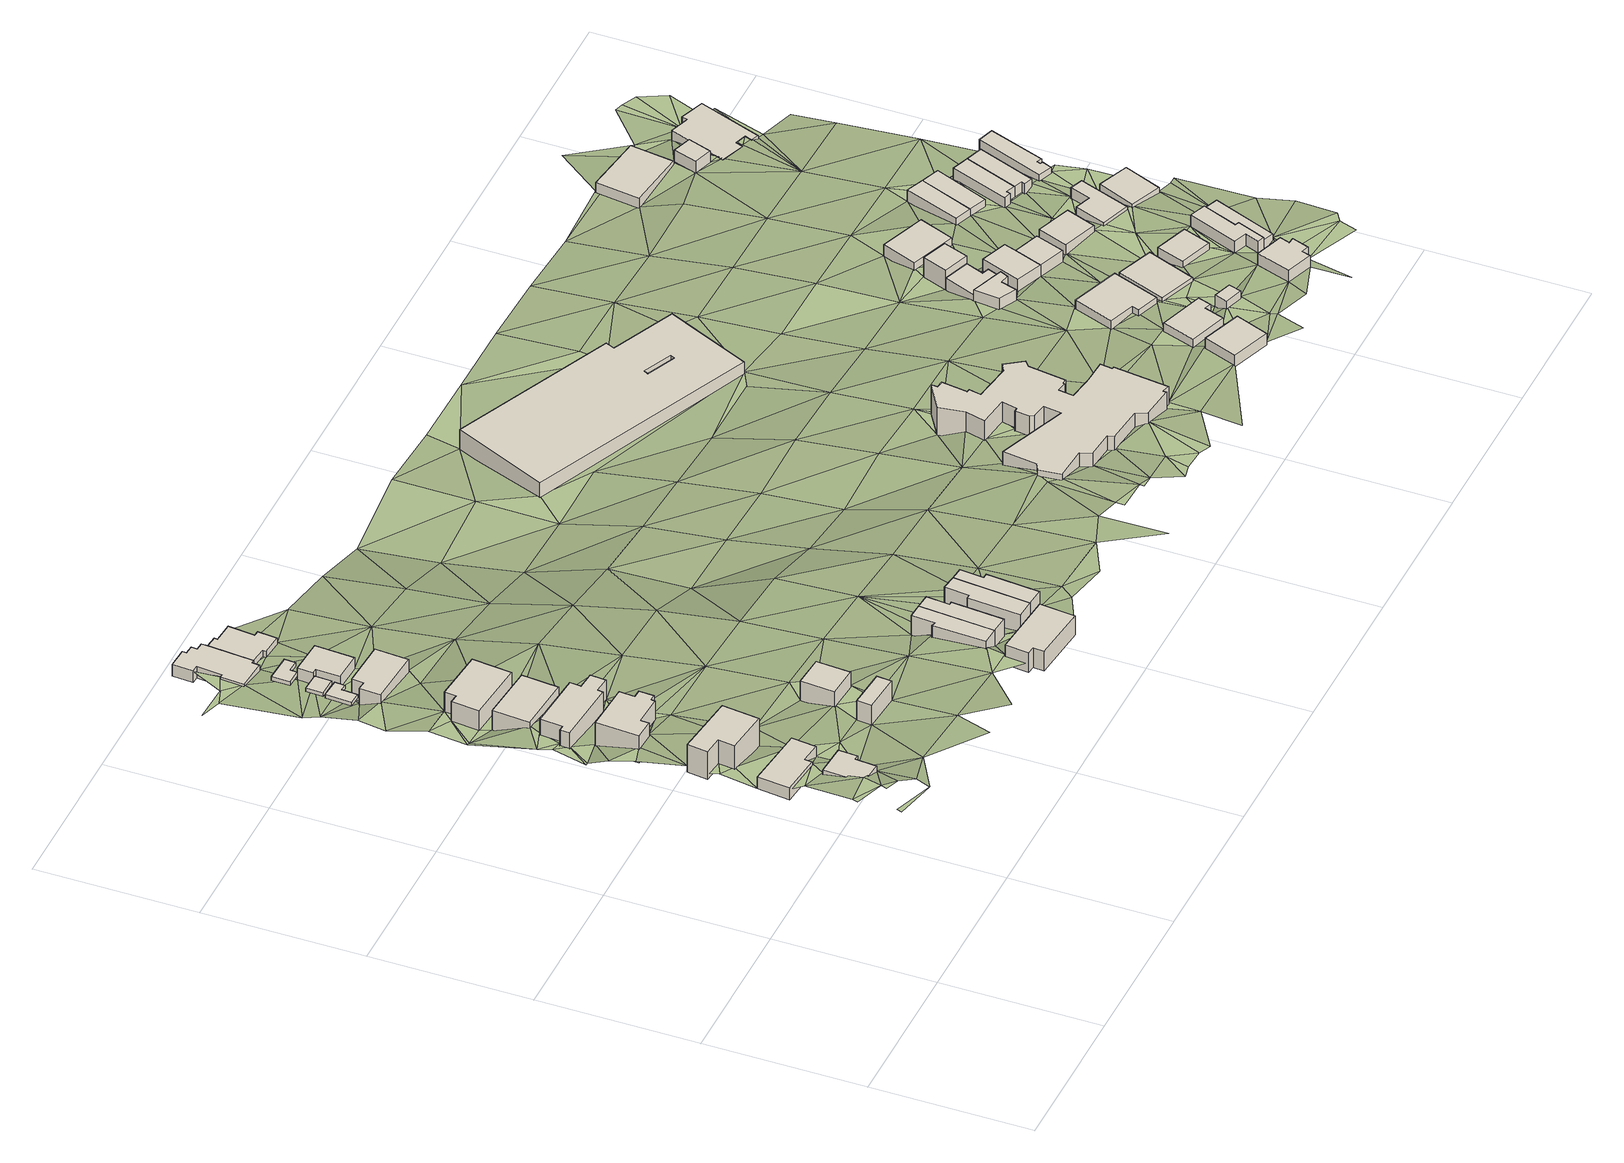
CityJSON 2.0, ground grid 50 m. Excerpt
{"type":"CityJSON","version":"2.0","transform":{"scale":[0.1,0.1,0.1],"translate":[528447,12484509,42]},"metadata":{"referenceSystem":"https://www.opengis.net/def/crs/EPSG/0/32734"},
"CityObjects":{
"building1":{"type":"Building","attributes":{"address":"66 Upper Mountain Road Walmer Estate Cape Town","building":"house","building:levels":1,"building_height":4.1,"plus_code":"4FRW3C6X+WCX","ground_height":106.28,"roof_height":110.38},"geometry":[{"type":"Solid","lod":"1","boundaries":[[[[0,1,2,3]],[[1,4,5,2]],[[4,6,7,5]],[[6,8,9,7]],[[8,10,11,9]],[[10,0,3,11]],[[3,2,5,7,9,11]],[[10,8,6,4,1,0]]]]}]},
"building2":{"type":"Building","attributes":{"address":"64 Upper Mountain Road Walmer Estate Cape Town","building":"house","building:levels":1,"building_height":4.1,"plus_code":"4FRW3C7X+2C8","ground_height":105.66,"roof_height":109.76},"geometry":[{"type":"Solid","lod":"1","boundaries":[[[[12,13,14,15]],[[13,16,17,14]],[[16,18,19,17]],[[18,20,21,19]],[[20,22,23,21]],[[22,12,15,23]],[[15,14,17,19,21,23]],[[22,20,18,16,13,12]]]]}]},
"building3":{"type":"Building","attributes":{"address":"62 Upper Mountain Road Walmer Estate Cape Town","building":"house","building:levels":3,"building_height":9.7,"plus_code":"4FRW3C7X+3CQ","ground_height":103.49,"roof_height":113.19},"geometry":[{"type":"Solid","lod":"1","boundaries":[[[[24,25,26,27]],[[25,28,29,26]],[[28,30,31,29]],[[30,32,33,31]],[[32,34,35,33]],[[34,24,27,35]],[[27,26,29,31,33,35]],[[34,32,30,28,25,24]]]]}]},
"building4":{"type":"Building","attributes":{"address":"Walmer Estate Cape Town","building":"house","building:levels":3,"building_height":9.7,"plus_code":"4FRW3C7X+5FV","ground_height":96.87,"roof_height":106.57},"geometry":[{"type":"Solid","lod":"1","boundaries":[[[[36,37,38,39]],[[37,40,41,38]],[[40,42,43,41]],[[42,44,45,43]],[[44,46,47,45]],[[46,48,49,47]],[[48,50,51,49]],[[50,52,53,51]],[[52,54,55,53]],[[54,36,39,55]],[[39,38,41,43,45,47,49,51,53,55]],[[54,52,50,48,46,44,42,40,37,36]]]]}]},
"building5":{"type":"Building","attributes":{"address":"Upper Mountain Road Walmer Estate Cape Town","building":"house","building:levels":2,"building_height":6.9,"plus_code":"4FRW3C7X+7F3","ground_height":96.87,"roof_height":103.77},"geometry":[{"type":"Solid","lod":"1","boundaries":[[[[56,57,58,59]],[[57,60,61,58]],[[60,62,63,61]],[[62,64,65,63]],[[64,66,67,65]],[[66,68,69,67]],[[68,70,71,69]],[[70,72,73,71]],[[72,74,75,73]],[[74,56,59,75]],[[59,58,61,63,65,67,69,71,73,75]],[[74,72,70,68,66,64,62,60,57,56]]]]}]},
"building6":{"type":"Building","attributes":{"address":"56 Upper Mountain Road Walmer Estate Cape Town","building":"house","building:levels":2,"building_height":6.9,"plus_code":"4FRW3C7X+8F7","ground_height":93.27,"roof_height":100.17},"geometry":[{"type":"Solid","lod":"1","boundaries":[[[[76,77,78,79]],[[77,80,81,78]],[[80,82,83,81]],[[82,76,79,83]],[[79,78,81,83]],[[82,80,77,76]]]]}]},
"building7":{"type":"Building","attributes":{"building":"garage","building:levels":2,"building_height":6.9,"plus_code":"4FRW3C6X+XHG","ground_height":103.41,"roof_height":110.31},"geometry":[{"type":"Solid","lod":"1","boundaries":[[[[84,85,86,87]],[[85,88,89,86]],[[88,90,91,89]],[[90,84,87,91]],[[87,86,89,91]],[[90,88,85,84]]]]}]},
"building8":{"type":"Building","attributes":{"address":"54 Upper Mountain Road Walmer Estate Cape Town","building":"house","building:levels":2,"building_height":6.9,"plus_code":"4FRW3C7X+9F8","ground_height":93.27,"roof_height":100.17},"geometry":[{"type":"Solid","lod":"1","boundaries":[[[[92,93,94,95]],[[93,96,97,94]],[[96,98,99,97]],[[98,100,101,99]],[[100,102,103,101]],[[102,92,95,103]],[[95,94,97,99,101,103]],[[102,100,98,96,93,92]]]]}]},
"building9":{"type":"Building","attributes":{"address":"Walmer Estate Cape Town","building":"roof","building:levels":1,"building_height":1.3,"min_height":2.8,"plus_code":"4FRW3C7X+FCX","ground_height":86.94,"roof_height":92.34,"bottom_roof_height":91.04},"geometry":[{"type":"Solid","lod":"1","boundaries":[[[[104,105,106,107]],[[105,108,109,106]],[[108,110,111,109]],[[110,112,113,111]],[[112,114,115,113]],[[114,104,107,115]],[[107,106,109,111,113,115]],[[114,112,110,108,105,104]]]]}]},
"building10":{"type":"Building","attributes":{"address":"2 Rhodes Avenue University Estate Cape Town","building":"house","building:levels":2,"building_height":6.9,"plus_code":"4FRW3C7X+2JJ","ground_height":101.25,"roof_height":108.15},"geometry":[{"type":"Solid","lod":"1","boundaries":[[[[116,117,118,119]],[[117,120,121,118]],[[120,122,123,121]],[[122,116,119,123]],[[119,118,121,123]],[[122,120,117,116]]]]}]},
"building11":{"type":"Building","attributes":{"address":"Walmer Estate Cape Town","building":"roof","building:levels":1,"building_height":1.3,"min_height":2.8,"plus_code":"4FRW3C7X+GCH","ground_height":86.94,"roof_height":92.34,"bottom_roof_height":91.04},"geometry":[{"type":"Solid","lod":"1","boundaries":[[[[124,125,126,127]],[[125,128,129,126]],[[128,130,131,129]],[[130,124,127,131]],[[127,126,129,131]],[[130,128,125,124]]]]}]},
"building12":{"type":"Building","attributes":{"address":"Upper Mountain Road Walmer Estate Cape Town","building":"roof","building:levels":1,"building_height":1.3,"min_height":2.8,"plus_code":"4FRW3C7X+HF6","ground_height":86.94,"roof_height":92.34,"bottom_roof_height":91.04},"geometry":[{"type":"Solid","lod":"1","boundaries":[[[[132,133,134,135]],[[133,136,137,134]],[[136,138,139,137]],[[138,140,141,139]],[[140,142,143,141]],[[142,132,135,143]],[[135,134,137,139,141,143]],[[142,140,138,136,133,132]]]]}]},
"building13":{"type":"Building","attributes":{"address":"52 Upper Mountain Road Walmer Estate Cape Town","building":"house","building:levels":2,"building_height":6.9,"plus_code":"4FRW3C7X+FFH","ground_height":85.45,"roof_height":92.35},"geometry":[{"type":"Solid","lod":"1","boundaries":[[[[144,145,146,147]],[[145,148,149,146]],[[148,150,151,149]],[[150,152,153,151]],[[152,154,155,153]],[[154,144,147,155]],[[147,146,149,151,153,155]],[[154,152,150,148,145,144]]]]}]},
"building14":{"type":"Building","attributes":{"address":"50 Upper Mountain Road Walmer Estate Cape Town","building":"house","building:levels":1,"building_height":4.1,"plus_code":"4FRW3C7X+GGC","ground_height":85.45,"roof_height":89.55},"geometry":[{"type":"Solid","lod":"1","boundaries":[[[[156,157,158,159]],[[157,160,161,158]],[[160,162,163,161]],[[162,164,165,163]],[[164,166,167,165]],[[166,156,159,167]],[[159,158,161,163,165,167]],[[166,164,162,160,157,156]]]]}]},
"building15":{"type":"Building","attributes":{"address":"128 Chester Road Walmer Estate Cape Town","building":"house","building:levels":1,"building_height":4.1,"plus_code":"4FRW3C7X+JFW","ground_height":80.23,"roof_height":84.33},"geometry":[{"type":"Solid","lod":"1","boundaries":[[[[168,169,170,171]],[[169,172,173,170]],[[172,174,175,173]],[[174,176,177,175]],[[176,178,179,177]],[[178,180,181,179]],[[180,182,183,181]],[[182,184,185,183]],[[184,186,187,185]],[[186,188,189,187]],[[188,190,191,189]],[[190,192,193,191]],[[192,194,195,193]],[[194,196,197,195]],[[196,168,171,197]],[[171,170,173,175,177,179,181,183,185,187,189,191,193,195,197]],[[196,194,192,190,188,186,184,182,180,178,176,174,172,169,168]]]]}]},
"building16":{"type":"Building","attributes":{"address":"130 Chester Road Walmer Estate Cape Town","building":"house","building:levels":1,"building_height":4.1,"plus_code":"4FRW3C7X+JGW","ground_height":80.23,"roof_height":84.33},"geometry":[{"type":"Solid","lod":"1","boundaries":[[[[168,196,197,171]],[[196,198,199,197]],[[198,200,201,199]],[[200,202,203,201]],[[202,204,205,203]],[[204,206,207,205]],[[206,208,209,207]],[[208,210,211,209]],[[210,212,213,211]],[[212,168,171,213]],[[171,197,199,201,203,205,207,209,211,213]],[[212,210,208,206,204,202,200,198,196,168]]]]}]},
"building17":{"type":"Building","attributes":{"address":"5 Kylemore Road University Estate Cape Town","building":"house","building:levels":2,"building_height":6.9,"plus_code":"4FRW3C6X+VQH","ground_height":98.24,"roof_height":105.14},"geometry":[{"type":"Solid","lod":"1","boundaries":[[[[214,215,216,217]],[[215,218,219,216]],[[218,220,221,219]],[[220,222,223,221]],[[222,224,225,223]],[[224,214,217,225]],[[217,216,219,221,223,225]],[[224,222,220,218,215,214]]]]}]},
"building18":{"type":"Building","attributes":{"address":"6 Rhodes Avenue University Estate Cape Town","building":"house","building:levels":2,"building_height":6.9,"plus_code":"4FRW3C6X+WQM","ground_height":96.75,"roof_height":103.65},"geometry":[{"type":"Solid","lod":"1","boundaries":[[[[226,227,228,229]],[[227,230,231,228]],[[230,232,233,231]],[[232,234,235,233]],[[234,236,237,235]],[[236,226,229,237]],[[229,228,231,233,235,237]],[[236,234,232,230,227,226]]]]}]},
"building19":{"type":"Building","attributes":{"address":"8 Rhodes Avenue University Estate Cape Town","building":"house","building:levels":2,"building_height":6.9,"plus_code":"4FRW3C6X+WQQ","ground_height":96.75,"roof_height":103.65},"geometry":[{"type":"Solid","lod":"1","boundaries":[[[[226,236,237,229]],[[236,238,239,237]],[[238,240,241,239]],[[240,242,243,241]],[[242,244,245,243]],[[244,226,229,245]],[[229,237,239,241,243,245]],[[244,242,240,238,236,226]]]]}]},
"building20":{"type":"Building","attributes":{"address":"10 Rhodes Avenue University Estate Cape Town","building":"house","building:levels":2,"building_height":6.9,"plus_code":"4FRW3C6X+WRG","ground_height":96.75,"roof_height":103.65},"geometry":[{"type":"Solid","lod":"1","boundaries":[[[[246,247,248,249]],[[247,250,251,248]],[[250,252,253,251]],[[252,254,255,253]],[[254,256,257,255]],[[256,246,249,257]],[[249,248,251,253,255,257]],[[256,254,252,250,247,246]]]]}]},
"building21":{"type":"Building","attributes":{"address":"12 Rhodes Avenue University Estate Cape Town","building":"house","building:levels":2,"building_height":6.9,"plus_code":"4FRW3C6X+WVC","ground_height":96.75,"roof_height":103.65},"geometry":[{"type":"Solid","lod":"1","boundaries":[[[[247,246,249,248]],[[246,258,259,249]],[[258,260,261,259]],[[260,262,263,261]],[[262,264,265,263]],[[264,247,248,265]],[[248,249,259,261,263,265]],[[264,262,260,258,246,247]]]]}]},
"building22":{"type":"Building","attributes":{"address":"Oasis House 96 Upper Roodebloem Road University Estate Cape Town","building":"office","building:levels":3,"building_height":9.7,"plus_code":"4FRW3F72+27H","ground_height":79.51,"roof_height":89.21},"geometry":[{"type":"Solid","lod":"1","boundaries":[[[[266,267,268,269]],[[267,270,271,268]],[[270,272,273,271]],[[272,274,275,273]],[[274,276,277,275]],[[276,278,279,277]],[[278,280,281,279]],[[280,282,283,281]],[[282,284,285,283]],[[284,286,287,285]],[[286,288,289,287]],[[288,290,291,289]],[[290,292,293,291]],[[292,294,295,293]],[[294,296,297,295]],[[296,298,299,297]],[[298,300,301,299]],[[300,302,303,301]],[[302,304,305,303]],[[304,306,307,305]],[[306,308,309,307]],[[308,310,311,309]],[[310,312,313,311]],[[312,314,315,313]],[[314,316,317,315]],[[316,318,319,317]],[[318,320,321,319]],[[320,322,323,321]],[[322,324,325,323]],[[324,326,327,325]],[[326,328,329,327]],[[328,330,331,329]],[[330,332,333,331]],[[332,334,335,333]],[[334,336,337,335]],[[336,338,339,337]],[[338,340,341,339]],[[340,342,343,341]],[[342,344,345,343]],[[344,346,347,345]],[[346,348,349,347]],[[348,350,351,349]],[[350,266,269,351]],[[269,268,271,273,275,277,279,281,283,285,287,289,291,293,295,297,299,301,303,305,307,309,311,313,315,317,319,321,323,325,327,329,331,333,335,337,339,341,343,345,347,349,351]],[[350,348,346,344,342,340,338,336,334,332,330,328,326,324,322,320,318,316,314,312,310,308,306,304,302,300,298,296,294,292,290,288,286,284,282,280,278,276,274,272,270,267,266]]]]}]},
"building23":{"type":"Building","attributes":{"address":"197 Nelson Mandela Boulevard Cape Town","building":"warehouse","building:levels":2,"operator":"Oasis","building_height":6.9,"plus_code":"4FRW3F72+C5V","ground_height":68.61,"roof_height":75.51},"geometry":[{"type":"Solid","lod":"1","boundaries":[[[[352,353,354,355]],[[353,356,357,354]],[[356,358,359,357]],[[358,360,361,359]],[[360,362,363,361]],[[362,352,355,363]],[[364,365,366,367]],[[365,368,369,366]],[[368,370,371,369]],[[370,364,367,371]],[[355,354,357,359,361,363],[367,366,369,371]],[[362,360,358,356,353,352],[370,368,365,364]]]]}]},
"building24":{"type":"Building","attributes":{"address":"131 Upper Roodebloem Road University Estate Cape Town","building":"house","building:levels":1,"building_height":4.1,"plus_code":"4FRW3F62+VGJ","ground_height":81.19,"roof_height":85.29},"geometry":[{"type":"Solid","lod":"1","boundaries":[[[[372,373,374,375]],[[373,376,377,374]],[[376,378,379,377]],[[378,372,375,379]],[[375,374,377,379]],[[378,376,373,372]]]]}]},
"building25":{"type":"Building","attributes":{"address":"129 Upper Roodebloem Road University Estate Cape Town","building":"house","building:levels":1,"building_height":4.1,"plus_code":"4FRW3F62+WGP","ground_height":79.14,"roof_height":83.24},"geometry":[{"type":"Solid","lod":"1","boundaries":[[[[380,381,382,383]],[[381,384,385,382]],[[384,386,387,385]],[[386,388,389,387]],[[388,390,391,389]],[[390,380,383,391]],[[383,382,385,387,389,391]],[[390,388,386,384,381,380]]]]}]},
"building26":{"type":"Building","attributes":{"address":"127A Upper Roodebloem Road University Estate Cape Town","building":"house","building:levels":1,"building_height":4.1,"plus_code":"4FRW3F72+2GH","ground_height":76.53,"roof_height":80.63},"geometry":[{"type":"Solid","lod":"1","boundaries":[[[[392,393,394,395]],[[393,396,397,394]],[[396,398,399,397]],[[398,400,401,399]],[[400,402,403,401]],[[402,392,395,403]],[[395,394,397,399,401,403]],[[402,400,398,396,393,392]]]]}]},
"building27":{"type":"Building","attributes":{"building":"yes","building:levels":1,"building_height":4.1,"plus_code":"4FRW3F62+WH8","ground_height":79.14,"roof_height":83.24},"geometry":[{"type":"Solid","lod":"1","boundaries":[[[[404,405,406,407]],[[405,408,409,406]],[[408,410,411,409]],[[410,404,407,411]],[[407,406,409,411]],[[410,408,405,404]]]]}]},
"building28":{"type":"Building","attributes":{"address":"127 Upper Roodebloem Road University Estate Cape Town","building":"house","building:levels":1,"building_height":4.1,"plus_code":"4FRW3F72+4GV","ground_height":74.21,"roof_height":78.31},"geometry":[{"type":"Solid","lod":"1","boundaries":[[[[412,413,414,415]],[[413,416,417,414]],[[416,418,419,417]],[[418,420,421,419]],[[420,422,423,421]],[[422,412,415,423]],[[415,414,417,419,421,423]],[[422,420,418,416,413,412]]]]}]},
"building29":{"type":"Building","attributes":{"address":"125 Upper Roodebloem Road University Estate Cape Town","building":"house","building:levels":1,"building_height":4.1,"plus_code":"4FRW3F72+5GP","ground_height":72.38,"roof_height":76.48},"geometry":[{"type":"Solid","lod":"1","boundaries":[[[[424,425,426,427]],[[425,428,429,426]],[[428,430,431,429]],[[430,432,433,431]],[[432,434,435,433]],[[434,424,427,435]],[[427,426,429,431,433,435]],[[434,432,430,428,425,424]]]]}]},
"building30":{"type":"Building","attributes":{"address":"University Estate Cape Town","building":"house","building:levels":1,"building_height":4.1,"plus_code":"4FRW3F72+2J2","ground_height":75.73,"roof_height":79.83},"geometry":[{"type":"Solid","lod":"1","boundaries":[[[[436,437,438,439]],[[437,440,441,438]],[[440,442,443,441]],[[442,436,439,443]],[[439,438,441,443]],[[442,440,437,436]]]]}]},
"building31":{"type":"Building","attributes":{"address":"123 Upper Roodebloem Road University Estate Cape Town","building":"house","building:levels":2,"building_height":6.9,"plus_code":"4FRW3F72+6G5","ground_height":72.38,"roof_height":79.28},"geometry":[{"type":"Solid","lod":"1","boundaries":[[[[425,424,444,445]],[[424,446,447,444]],[[446,448,449,447]],[[448,425,445,449]],[[445,444,447,449]],[[448,446,424,425]]]]}]},
"building32":{"type":"Building","attributes":{"address":"29 Ritchie Street University Estate Cape Town","building":"house","building:levels":1,"building_height":4.1,"plus_code":"4FRW3F72+4HV","ground_height":74.21,"roof_height":78.31},"geometry":[{"type":"Solid","lod":"1","boundaries":[[[[450,451,452,453]],[[451,454,455,452]],[[454,456,457,455]],[[456,458,459,457]],[[458,450,453,459]],[[453,452,455,457,459]],[[458,456,454,451,450]]]]}]},
"building33":{"type":"Building","attributes":{"address":"University Estate Cape Town","building":"house","building:levels":1,"building_height":4.1,"plus_code":"4FRW3F62+VMM","ground_height":80.21,"roof_height":84.31},"geometry":[{"type":"Solid","lod":"1","boundaries":[[[[460,461,462,463]],[[461,464,465,462]],[[464,466,467,465]],[[466,468,469,467]],[[468,470,471,469]],[[470,472,473,471]],[[472,474,475,473]],[[474,460,463,475]],[[463,462,465,467,469,471,473,475]],[[474,472,470,468,466,464,461,460]]]]}]},
"building34":{"type":"Building","attributes":{"address":"31 Ritchie Street University Estate Cape Town","building":"house","building:levels":1,"building_height":4.1,"plus_code":"4FRW3F72+4JC","ground_height":74.21,"roof_height":78.31},"geometry":[{"type":"Solid","lod":"1","boundaries":[[[[451,450,453,452]],[[450,476,477,453]],[[476,478,479,477]],[[478,451,452,479]],[[452,453,477,479]],[[478,476,450,451]]]]}]},
"building35":{"type":"Building","attributes":{"address":"University Estate Cape Town","building":"house","building:levels":1,"building_height":4.1,"plus_code":"4FRW3F62+XMV","ground_height":75.73,"roof_height":79.83},"geometry":[{"type":"Solid","lod":"1","boundaries":[[[[480,481,482,483]],[[481,484,485,482]],[[484,486,487,485]],[[486,480,483,487]],[[483,482,485,487]],[[486,484,481,480]]]]}]},
"building36":{"type":"Building","attributes":{"address":"121B Tooting Lane University Estate Cape Town","building":"house","building:levels":1,"building_height":4.1,"plus_code":"4FRW3F72+7H4","ground_height":70.11,"roof_height":74.21},"geometry":[{"type":"Solid","lod":"1","boundaries":[[[[488,489,490,491]],[[489,492,493,490]],[[492,494,495,493]],[[494,488,491,495]],[[491,490,493,495]],[[494,492,489,488]]]]}]},
"building37":{"type":"Building","attributes":{"address":"University Estate Cape Town","building":"house","building:levels":1,"building_height":4.1,"plus_code":"4FRW3F62+XPC","ground_height":78.2,"roof_height":82.3},"geometry":[{"type":"Solid","lod":"1","boundaries":[[[[496,497,498,499]],[[497,500,501,498]],[[500,502,503,501]],[[502,504,505,503]],[[504,506,507,505]],[[506,508,509,507]],[[508,510,511,509]],[[510,496,499,511]],[[499,498,501,503,505,507,509,511]],[[510,508,506,504,502,500,497,496]]]]}]},
"building38":{"type":"Building","attributes":{"address":"33 Ritchie Street University Estate Cape Town","building":"house","building:levels":1,"building_height":4.1,"plus_code":"4FRW3F72+4M6","ground_height":73.12,"roof_height":77.22},"geometry":[{"type":"Solid","lod":"1","boundaries":[[[[512,513,514,515]],[[513,516,517,514]],[[516,518,519,517]],[[518,512,515,519]],[[515,514,517,519]],[[518,516,513,512]]]]}]},
"building39":{"type":"Building","attributes":{"address":"University Estate Cape Town","building":"house","building:levels":1,"building_height":4.1,"plus_code":"4FRW3F62+XPG","ground_height":77.39,"roof_height":81.49},"geometry":[{"type":"Solid","lod":"1","boundaries":[[[[520,521,522,523]],[[521,524,525,522]],[[524,526,527,525]],[[526,528,529,527]],[[528,530,531,529]],[[530,520,523,531]],[[523,522,525,527,529,531]],[[530,528,526,524,521,520]]]]}]},
"building40":{"type":"Building","attributes":{"address":"35 Ritchie Street University Estate Cape Town","building":"house","building:levels":1,"building_height":4.1,"plus_code":"4FRW3F72+4P3","ground_height":72.18,"roof_height":76.28},"geometry":[{"type":"Solid","lod":"1","boundaries":[[[[532,533,534,535]],[[533,536,537,534]],[[536,538,539,537]],[[538,540,541,539]],[[540,542,543,541]],[[542,532,535,543]],[[535,534,537,539,541,543]],[[542,540,538,536,533,532]]]]}]},
"building41":{"type":"Building","attributes":{"address":"4 Selbourne Road University Estate Cape Town","building":"house","building:levels":1,"building_height":4.1,"plus_code":"4FRW3F72+7M4","ground_height":68.46,"roof_height":72.56},"geometry":[{"type":"Solid","lod":"1","boundaries":[[[[544,545,546,547]],[[545,548,549,546]],[[548,550,551,549]],[[550,544,547,551]],[[547,546,549,551]],[[550,548,545,544]]]]}]},
"building42":{"type":"Building","attributes":{"address":"6 Selbourne Road University Estate Cape Town","building":"house","building:levels":1,"building_height":4.1,"plus_code":"4FRW3F72+7P2","ground_height":68.46,"roof_height":72.56},"geometry":[{"type":"Solid","lod":"1","boundaries":[[[[550,552,553,551]],[[552,554,555,553]],[[554,544,547,555]],[[544,550,551,547]],[[551,553,555,547]],[[544,554,552,550]]]]}]},
"building43":{"type":"Building","attributes":{"address":"37 Ritchie Street University Estate Cape Town","building":"house","building:levels":1,"building_height":4.1,"plus_code":"4FRW3F72+3QM","ground_height":72.18,"roof_height":76.28},"geometry":[{"type":"Solid","lod":"1","boundaries":[[[[556,557,558,559]],[[557,560,561,558]],[[560,562,563,561]],[[562,556,559,563]],[[559,558,561,563]],[[562,560,557,556]]]]}]},
"building44":{"type":"Building","attributes":{"address":"8 Selbourne Road University Estate Cape Town","building":"house","building:levels":1,"building_height":4.1,"plus_code":"4FRW3F72+6PG","ground_height":69.64,"roof_height":73.74},"geometry":[{"type":"Solid","lod":"1","boundaries":[[[[564,565,566,567]],[[565,568,569,566]],[[568,570,571,569]],[[570,572,573,571]],[[572,574,575,573]],[[574,564,567,575]],[[567,566,569,571,573,575]],[[574,572,570,568,565,564]]]]}]},
"building45":{"type":"Building","attributes":{"building":"yes","building:levels":1,"building_height":4.1,"plus_code":"4FRW3F72+HJG","ground_height":60.38,"roof_height":64.48},"geometry":[{"type":"Solid","lod":"1","boundaries":[[[[576,577,578,579]],[[577,580,581,578]],[[580,582,583,581]],[[582,576,579,583]],[[579,578,581,583]],[[582,580,577,576]]]]}]},
"building46":{"type":"Building","attributes":{"address":"10 Selbourne Road University Estate Cape Town","building":"house","building:levels":1,"building_height":4.1,"plus_code":"4FRW3F72+6QC","ground_height":69.64,"roof_height":73.74},"geometry":[{"type":"Solid","lod":"1","boundaries":[[[[564,574,575,567]],[[574,584,585,575]],[[584,586,587,585]],[[586,588,589,587]],[[588,590,591,589]],[[590,564,567,591]],[[567,575,585,587,589,591]],[[590,588,586,584,574,564]]]]}]},
"building47":{"type":"Building","attributes":{"building":"yes","building:levels":1,"building_height":4.1,"plus_code":"4FRW3F72+GMG","ground_height":64.12,"roof_height":68.22},"geometry":[{"type":"Solid","lod":"1","boundaries":[[[[592,593,594,595]],[[593,596,597,594]],[[596,598,599,597]],[[598,592,595,599]],[[595,594,597,599]],[[598,596,593,592]]]]}]},
"building48":{"type":"Building","attributes":{"address":"12 Selbourne Road University Estate Cape Town","building":"house","building:levels":1,"building_height":4.1,"plus_code":"4FRW3F72+6Q9","ground_height":69.64,"roof_height":73.74},"geometry":[{"type":"Solid","lod":"1","boundaries":[[[[600,601,602,603]],[[601,604,605,602]],[[604,606,607,605]],[[606,608,609,607]],[[608,610,611,609]],[[610,612,613,611]],[[612,614,615,613]],[[614,600,603,615]],[[603,602,605,607,609,611,613,615]],[[614,612,610,608,606,604,601,600]]]]}]},
"building49":{"type":"Building","attributes":{"address":"Devonshire Street Woodstock Cape Town","building":"house","building:levels":1,"building_height":4.1,"plus_code":"4FRW3F72+GPH","ground_height":59.53,"roof_height":63.63},"geometry":[{"type":"Solid","lod":"1","boundaries":[[[[616,617,618,619]],[[617,620,621,618]],[[620,622,623,621]],[[622,624,625,623]],[[624,626,627,625]],[[626,628,629,627]],[[628,630,631,629]],[[630,632,633,631]],[[632,634,635,633]],[[634,616,619,635]],[[619,618,621,623,625,627,629,631,633,635]],[[634,632,630,628,626,624,622,620,617,616]]]]}]},
"terrain1":{"type":"TINRelief","geometry":[{"type":"CompositeSurface","lod":"1","boundaries":[[[636,637,638]],[[639,640,641]],[[639,641,642]],[[643,639,642]],[[644,641,645]],[[646,647,643]],[[648,643,642]],[[641,644,649]],[[641,649,642]],[[650,649,644]],[[643,648,646]],[[650,636,651]],[[13,652,653]],[[654,653,655]],[[651,649,650]],[[653,652,655]],[[646,648,8]],[[656,652,13]],[[6,4,649]],[[646,657,658]],[[649,651,6]],[[646,8,657]],[[659,660,661]],[[660,659,662]],[[8,6,663]],[[656,34,652]],[[664,665,666]],[[665,662,667]],[[8,663,657]],[[668,659,661]],[[662,659,667]],[[666,669,664]],[[657,663,656]],[[661,24,668]],[[667,666,665]],[[85,6,651]],[[670,669,671]],[[671,669,666]],[[6,85,663]],[[672,670,671]],[[673,34,656]],[[674,670,675]],[[671,676,672]],[[672,677,670]],[[675,670,677]],[[24,34,673]],[[678,656,663]],[[679,668,680]],[[681,682,651]],[[56,666,667]],[[85,651,682]],[[668,24,683]],[[673,656,678]],[[674,675,100]],[[77,675,677]],[[663,85,84]],[[683,24,673]],[[77,102,675]],[[674,100,684]],[[683,680,668]],[[675,102,100]],[[663,84,678]],[[66,677,672]],[[56,667,46]],[[685,684,96]],[[680,686,687]],[[686,680,683]],[[100,96,684]],[[46,688,689]],[[100,98,96]],[[117,673,678]],[[92,102,77]],[[88,85,682]],[[690,683,673]],[[677,66,691]],[[692,685,693]],[[685,96,693]],[[46,689,60]],[[84,694,678]],[[56,46,60]],[[57,56,60]],[[690,673,117]],[[694,84,90]],[[695,696,692]],[[686,683,697]],[[64,62,66]],[[692,693,695]],[[76,92,77]],[[686,697,689]],[[62,691,66]],[[698,678,694]],[[696,160,699]],[[698,694,90]],[[696,695,145]],[[689,697,60]],[[693,96,700]],[[701,702,703]],[[704,682,705]],[[88,682,704]],[[699,706,702]],[[697,683,690]],[[164,696,145]],[[690,117,116]],[[148,145,695]],[[700,96,93]],[[164,160,696]],[[706,699,157]],[[157,699,160]],[[702,706,703]],[[691,62,707]],[[60,707,62]],[[88,708,90]],[[90,708,698]],[[700,709,693]],[[710,76,691]],[[703,706,711]],[[697,707,60]],[[698,708,116]],[[160,164,162]],[[92,76,710]],[[711,712,703]],[[164,145,144]],[[88,704,708]],[[710,93,92]],[[713,706,157]],[[714,690,116]],[[715,711,716]],[[710,691,707]],[[144,166,164]],[[714,697,690]],[[93,717,700]],[[156,713,157]],[[714,116,708]],[[718,704,719]],[[713,720,721]],[[700,717,709]],[[722,708,704]],[[722,704,718]],[[723,720,713]],[[723,713,156]],[[710,717,93]],[[709,717,144]],[[720,723,724]],[[725,707,697]],[[714,726,697]],[[723,156,727]],[[166,144,728]],[[729,708,722]],[[722,718,730]],[[728,156,166]],[[227,714,708]],[[708,729,227]],[[725,697,726]],[[730,718,731]],[[144,717,728]],[[156,728,727]],[[707,732,710]],[[227,729,733]],[[734,735,736]],[[718,214,731]],[[731,737,730]],[[710,732,717]],[[727,738,735]],[[737,731,739]],[[732,707,725]],[[738,736,735]],[[227,740,714]],[[740,726,714]],[[254,737,739]],[[727,728,738]],[[739,731,741]],[[737,254,240]],[[741,731,214]],[[227,226,740]],[[742,242,240]],[[214,743,744]],[[242,742,244]],[[742,240,254]],[[745,728,717]],[[214,744,741]],[[254,252,742]],[[226,244,740]],[[244,742,250]],[[252,250,742]],[[745,717,732]],[[746,744,743]],[[740,244,250]],[[726,747,725]],[[726,740,748]],[[250,247,740]],[[738,728,749]],[[740,247,264]],[[748,747,726]],[[750,728,745]],[[264,262,260]],[[751,260,744]],[[725,752,732]],[[746,751,744]],[[749,728,750]],[[264,260,753]],[[752,725,747]],[[740,264,754]],[[751,753,260]],[[754,748,740]],[[755,745,732]],[[746,756,751]],[[754,264,753]],[[755,732,752]],[[748,757,747]],[[758,750,745]],[[759,753,751]],[[748,754,757]],[[759,751,756]],[[745,755,758]],[[752,747,760]],[[750,761,749]],[[760,747,757]],[[753,762,754]],[[759,763,753]],[[761,750,758]],[[755,752,764]],[[757,754,762]],[[762,753,763]],[[764,752,760]],[[765,766,759]],[[758,755,767]],[[766,763,759]],[[757,768,760]],[[767,755,764]],[[768,757,762]],[[761,758,769]],[[764,760,770]],[[769,758,767]],[[771,763,766]],[[770,760,768]],[[763,772,762]],[[766,773,771]],[[764,774,767]],[[761,769,775]],[[772,763,771]],[[776,777,773]],[[768,762,778]],[[769,767,779]],[[774,764,770]],[[773,777,780]],[[780,771,773]],[[772,778,762]],[[781,779,767]],[[782,783,777]],[[768,784,770]],[[772,771,780]],[[774,781,767]],[[784,768,778]],[[780,777,785]],[[783,785,777]],[[362,769,779]],[[786,772,787]],[[775,769,362]],[[786,778,772]],[[788,774,770]],[[780,785,789]],[[783,790,791]],[[770,784,788]],[[785,783,792]],[[791,790,793]],[[791,792,783]],[[778,786,794]],[[781,774,795]],[[796,791,793]],[[778,302,784]],[[362,797,775]],[[792,798,785]],[[788,795,774]],[[799,778,794]],[[786,800,794]],[[799,302,778]],[[800,786,801]],[[802,801,786]],[[796,803,791]],[[791,803,792]],[[779,781,804]],[[796,805,803]],[[788,784,806]],[[794,800,807]],[[302,806,784]],[[803,808,792]],[[809,794,807]],[[810,801,802]],[[807,811,809]],[[805,812,803]],[[788,813,795]],[[362,814,797]],[[781,795,804]],[[302,300,806]],[[813,788,806]],[[815,816,294]],[[298,806,300]],[[812,817,803]],[[298,296,294]],[[298,294,806]],[[816,818,819]],[[820,821,822]],[[823,821,820]],[[824,294,816]],[[825,817,812]],[[817,825,826]],[[827,821,828]],[[795,813,829]],[[823,828,821]],[[819,824,816]],[[814,362,830]],[[831,812,832]],[[823,833,828]],[[834,806,294]],[[795,829,804]],[[813,806,834]],[[835,836,828]],[[825,812,831]],[[824,834,294]],[[835,828,833]],[[833,837,838]],[[839,836,835]],[[835,824,839]],[[804,829,813]],[[840,841,842]],[[843,838,825]],[[834,824,835]],[[844,840,842]],[[833,838,843]],[[804,813,845]],[[834,845,813]],[[825,831,846]],[[830,847,814]],[[835,833,848]],[[825,846,849]],[[849,843,825]],[[850,814,847]],[[834,835,848]],[[851,830,852]],[[833,843,853]],[[804,845,854]],[[853,848,833]],[[834,855,845]],[[854,856,804]],[[856,851,804]],[[847,830,857]],[[858,843,849]],[[846,859,849]],[[855,834,848]],[[853,843,858]],[[850,847,857]],[[851,857,830]],[[859,846,376]],[[845,860,854]],[[376,861,862]],[[863,864,861]],[[853,858,865]],[[860,845,855]],[[866,848,853]],[[864,862,861]],[[856,857,851]],[[859,376,867]],[[855,848,868]],[[865,869,853]],[[859,388,386]],[[865,858,870]],[[862,867,376]],[[388,859,867]],[[856,854,871]],[[390,870,858]],[[872,850,857]],[[848,866,873]],[[873,868,848]],[[871,854,860]],[[867,404,388]],[[874,855,868]],[[404,390,388]],[[875,867,862]],[[855,874,860]],[[390,876,870]],[[390,404,877]],[[877,876,390]],[[461,862,864]],[[856,878,857]],[[877,404,410]],[[461,875,862]],[[879,860,874]],[[864,880,461]],[[870,876,881]],[[873,866,450]],[[878,856,871]],[[458,418,873]],[[877,882,876]],[[392,883,866]],[[877,410,882]],[[418,458,420]],[[866,883,450]],[[870,881,392]],[[860,879,448]],[[458,873,450]],[[420,458,422]],[[410,875,460]],[[872,857,884]],[[885,860,448]],[[881,883,392]],[[461,460,875]],[[456,422,458]],[[489,871,860]],[[460,882,410]],[[464,461,880]],[[884,857,878]],[[456,886,422]],[[887,886,456]],[[885,489,860]],[[456,424,887]],[[476,450,883]],[[881,888,883]],[[446,885,448]],[[442,882,889]],[[454,424,456]],[[468,464,890]],[[882,500,889]],[[460,500,882]],[[891,878,871]],[[888,476,883]],[[888,881,442]],[[892,872,884]],[[468,466,464]],[[889,480,442]],[[446,424,893]],[[489,891,871]],[[446,893,885]],[[424,454,893]],[[478,454,451]],[[504,500,460]],[[474,504,460]],[[894,889,500]],[[478,476,888]],[[472,470,474]],[[884,878,895]],[[442,480,896]],[[894,500,897]],[[504,474,506]],[[504,502,500]],[[513,454,478]],[[898,888,442]],[[470,899,474]],[[478,888,513]],[[899,506,474]],[[895,878,891]],[[897,500,497]],[[900,470,468]],[[897,497,894]],[[896,898,442]],[[896,480,901]],[[902,893,454]],[[489,903,891]],[[901,894,497]],[[470,900,899]],[[904,454,513]],[[905,900,468]],[[892,884,906]],[[497,896,901]],[[893,902,903]],[[902,454,904]],[[896,907,898]],[[908,884,895]],[[512,909,513]],[[910,898,907]],[[911,899,900]],[[497,912,896]],[[907,896,913]],[[906,884,908]],[[910,512,898]],[[545,891,903]],[[513,909,914]],[[912,497,496]],[[904,513,914]],[[913,896,912]],[[512,910,909]],[[530,899,915]],[[911,916,899]],[[545,903,902]],[[917,895,891]],[[906,918,892]],[[899,916,915]],[[910,919,909]],[[530,920,496]],[[921,892,918]],[[891,545,917]],[[920,912,496]],[[914,909,922]],[[923,904,914]],[[910,924,919]],[[912,562,913]],[[909,925,922]],[[908,895,593]],[[925,909,919]],[[532,913,562]],[[926,927,922]],[[915,928,530]],[[530,929,920]],[[923,914,930]],[[921,918,906]],[[593,906,908]],[[917,931,895]],[[926,922,925]],[[544,917,545]],[[928,929,530]],[[932,925,919]],[[895,931,593]],[[925,933,926]],[[532,934,919]],[[932,919,934]],[[923,930,554]],[[544,554,917]],[[562,935,532]],[[532,936,934]],[[593,937,906]],[[560,935,562]],[[532,935,936]],[[564,554,930]],[[590,932,934]],[[938,939,936]],[[940,938,936]],[[935,940,936]],[[593,931,941]],[[942,939,612]],[[937,593,592]],[[943,917,554]],[[938,614,939]],[[614,612,939]],[[917,943,931]],[[941,596,593]],[[921,577,944]],[[590,934,601]],[[554,564,943]],[[592,577,937]],[[564,590,601]],[[941,945,596]],[[941,931,946]],[[598,596,945]],[[564,601,943]],[[931,947,946]],[[948,592,598]],[[948,577,592]],[[945,941,948]],[[949,947,931]],[[948,598,945]],[[944,577,950]],[[931,951,949]],[[952,931,943]],[[950,577,948]],[[952,951,931]],[[953,946,954]],[[946,947,954]],[[948,632,950]],[[955,632,948]],[[949,951,956]],[[957,950,632]],[[951,952,958]],[[630,949,956]],[[957,632,959]],[[632,630,960]],[[632,961,959]],[[960,961,632]]]}]}
},
"vertices":[
[135,276,485],[216,271,485],[216,271,526],[135,276,526],[221,338,485],[221,338,526],[237,337,485],[237,337,526],[240,396,485],[240,396,526],[143,402,485],[143,402,526],
[247,539,479],[51,560,479],[51,560,520],[247,539,520],[40,458,479],[40,458,520],[171,445,479],[171,445,520],[173,469,479],[173,469,520],[238,462,479],[238,462,520],
[265,754,458],[68,777,458],[68,777,555],[265,754,555],[60,712,458],[60,712,555],[119,705,458],[119,705,555],[113,653,458],[113,653,555],[251,637,458],[251,637,555],
[288,964,391],[290,977,391],[290,977,488],[288,964,488],[309,976,391],[309,976,488],[312,1023,391],[312,1023,488],[286,1024,391],[286,1024,488],[289,1073,391],[289,1073,488],[137,1081,391],[137,1081,488],[130,946,391],[130,946,488],[193,943,391],[193,943,488],[194,969,391],[194,969,488],
[302,1126,391],[304,1143,391],[304,1143,460],[302,1126,460],[354,1139,391],[354,1139,460],[358,1188,391],[358,1188,460],[303,1192,391],[303,1192,460],[306,1227,391],[306,1227,460],[124,1241,391],[124,1241,460],[119,1171,391],[119,1171,460],[102,1172,391],[102,1172,460],[100,1141,391],[100,1141,460],
[326,1380,355],[151,1395,355],[151,1395,424],[326,1380,424],[141,1279,355],[141,1279,424],[316,1264,355],[316,1264,424],
[461,433,457],[457,386,457],[457,386,526],[461,433,526],[578,377,457],[578,377,526],[582,423,457],[582,423,526],
[326,1409,355],[338,1533,355],[338,1533,424],[326,1409,424],[175,1548,355],[175,1548,424],[171,1511,355],[171,1511,424],[143,1514,355],[143,1514,424],[135,1427,355],[135,1427,424],
[188,1882,333],[128,1886,333],[128,1886,346],[188,1882,346],[123,1804,333],[123,1804,346],[162,1802,333],[162,1802,346],[165,1851,333],[165,1851,346],[186,1850,333],[186,1850,346],
[603,614,435],[505,621,435],[505,621,504],[603,614,504],[498,514,435],[498,514,504],[596,507,435],[596,507,504],
[192,1944,333],[134,1946,333],[134,1946,346],[192,1944,346],[131,1893,333],[131,1893,346],[190,1891,333],[190,1891,346],
[228,2049,333],[143,2053,333],[143,2053,346],[228,2049,346],[141,1996,333],[141,1996,346],[189,1994,333],[189,1994,346],[190,2016,333],[190,2016,346],[226,2014,333],[226,2014,346],
[366,1836,277],[218,1844,277],[218,1844,346],[366,1836,346],[215,1807,277],[215,1807,346],[188,1809,277],[188,1809,346],[184,1743,277],[184,1743,346],[359,1732,277],[359,1732,346],
[348,2009,277],[237,2015,277],[237,2015,318],[348,2009,318],[234,1966,277],[234,1966,318],[252,1965,277],[252,1965,318],[248,1891,277],[248,1891,318],[341,1886,277],[341,1886,318],
[293,2306,225],[294,2325,225],[294,2325,266],[293,2306,266],[269,2327,225],[269,2327,266],[270,2346,225],[270,2346,266],[242,2348,225],[242,2348,266],[243,2361,225],[243,2361,266],[179,2365,225],[179,2365,266],[174,2300,225],[174,2300,266],[196,2299,225],[196,2299,266],[190,2220,225],[190,2220,266],[179,2221,225],[179,2221,266],[173,2147,225],[173,2147,266],[269,2140,225],[269,2140,266],[271,2164,225],[271,2164,266],[282,2163,225],[282,2163,266],
[332,2158,225],[332,2158,266],[331,2147,225],[331,2147,266],[398,2141,225],[398,2141,266],[403,2202,225],[403,2202,266],[386,2204,225],[386,2204,266],[394,2287,225],[394,2287,266],[330,2292,225],[330,2292,266],[331,2302,225],[331,2302,266],
[1109,155,405],[905,174,405],[905,174,474],[1109,155,474],[898,100,405],[898,100,474],[922,97,405],[922,97,474],[919,62,405],[919,62,474],[1098,45,405],[1098,45,474],
[989,468,390],[942,470,390],[942,470,459],[989,468,459],[938,397,390],[938,397,459],[924,401,390],[924,401,459],[916,235,390],[916,235,459],[971,232,390],[971,232,459],
[1026,227,390],[1026,227,459],[1039,391,390],[1039,391,459],[1029,391,390],[1029,391,459],[1035,464,390],[1035,464,459],
[1120,188,390],[1141,428,390],[1141,428,459],[1120,188,459],[1093,434,390],[1093,434,459],[1086,357,390],[1086,357,459],[1073,358,390],[1073,358,459],[1061,192,390],[1061,192,459],
[1176,183,390],[1176,183,459],[1190,349,390],[1190,349,459],[1174,350,390],[1174,350,459],[1181,424,390],[1181,424,459],
[2332,484,218],[2254,488,218],[2254,488,315],[2332,484,315],[2176,499,218],[2176,499,315],[2182,546,218],[2182,546,315],[2214,541,218],[2214,541,315],[2215,546,218],[2215,546,315],[2230,544,218],[2230,544,315],[2247,664,218],[2247,664,315],[2265,679,218],[2265,679,315],[2227,734,218],[2227,734,315],[2204,719,218],[2204,719,315],[2082,737,218],[2082,737,315],[2089,775,218],[2089,775,315],[2079,776,218],[2079,776,315],[2090,857,218],[2090,857,315],[2067,860,218],[2067,860,315],[2069,877,218],[2069,877,315],[2060,877,218],[2060,877,315],[1982,826,218],[1982,826,315],[1994,745,218],[1994,745,315],[1978,682,218],[1978,682,315],[2073,670,218],[2073,670,315],[2062,621,218],[2062,621,315],[2051,622,218],[2051,622,315],[2045,577,218],[2045,577,315],[2054,564,218],[2054,564,315],[2100,557,218],[2100,557,315],[2092,500,218],[2092,500,315],[1872,584,218],[1872,584,315],[1857,476,218],[1857,476,315],[1835,464,218],[1835,464,315],[1842,394,218],[1842,394,315],[1947,386,218],[1947,386,315],[1960,352,218],[1960,352,315],[2046,344,218],[2046,344,315],[2053,324,218],[2053,324,315],[2168,312,218],[2168,312,315],[2184,279,218],[2184,279,315],[2288,267,218],[2288,267,315],[2289,277,218],[2289,277,315],[2313,271,218],[2313,271,315],[2334,444,218],[2334,444,315],[2327,445,218],[2327,445,315],
[1409,1777,109],[2119,1461,109],[2119,1461,178],[1409,1777,178],[2239,1727,109],[2239,1727,178],[2038,1817,109],[2038,1817,178],[2050,1845,109],[2050,1845,178],[1542,2072,109],[1542,2072,178],[1969,1687,109],[1976,1701,109],[1976,1701,178],[1969,1687,178],[2068,1660,109],[2068,1660,178],[2061,1646,109],[2061,1646,178],
[2555,174,235],[2678,129,235],[2678,129,276],[2555,174,276],[2718,234,235],[2718,234,276],[2594,279,235],[2594,279,276],
[2636,421,214],[2601,317,214],[2601,317,255],[2636,421,255],[2719,277,214],[2719,277,255],[2740,339,214],[2740,339,255],[2761,332,214],[2761,332,255],[2775,374,214],[2775,374,255],
[2816,642,188],[2665,697,188],[2665,697,229],[2816,642,229],[2619,570,188],[2619,570,229],[2699,541,188],[2699,541,229],[2692,519,188],[2692,519,229],[2762,494,188],[2762,494,229],
[2804,337,214],[2791,296,214],[2791,296,255],[2804,337,255],[2848,278,214],[2848,278,255],[2861,318,214],[2861,318,255],
[2625,985,165],[2616,905,165],[2616,905,206],[2625,985,206],[2671,877,165],[2671,877,206],[2686,926,165],[2686,926,206],[2715,920,165],[2715,920,206],[2728,947,165],[2728,947,206],
[2745,1055,146],[2663,1085,146],[2663,1085,188],[2745,1055,188],[2625,985,146],[2625,985,188],[2728,947,146],[2728,947,188],[2745,991,146],[2745,991,188],[2723,999,146],[2723,999,188],
[2834,636,180],[2775,483,180],[2775,483,221],[2834,636,221],[2890,440,180],[2890,440,221],[2948,592,180],[2948,592,221],
[2745,1055,215],[2663,1085,215],[2773,1133,146],[2773,1133,215],[2693,1163,146],[2693,1163,215],
[2797,856,165],[2830,945,165],[2830,945,206],[2797,856,206],[2843,983,165],[2843,983,206],[2759,1014,165],[2759,1014,206],[2713,889,165],[2713,889,206],
[3007,293,225],[2969,185,225],[2969,185,266],[3007,293,266],[3053,156,225],[3053,156,266],[3062,183,225],[3062,183,266],[3085,175,225],[3085,175,266],[3105,230,225],[3105,230,266],[3084,231,225],[3084,231,266],[3095,263,225],[3095,263,266],
[2880,825,165],[2880,825,206],[2912,915,165],[2912,915,206],
[2976,580,180],[2945,493,180],[2945,493,221],[2976,580,221],[3048,456,180],[3048,456,221],[3079,543,180],[3079,543,221],
[2902,1258,124],[2760,1311,124],[2760,1311,165],[2902,1258,165],[2718,1201,124],[2718,1201,165],[2860,1148,124],[2860,1148,165],
[3166,520,205],[3115,540,205],[3115,540,246],[3166,520,246],[3053,382,205],[3053,382,246],[3096,366,205],[3096,366,246],[3079,322,205],[3079,322,246],[3100,314,205],[3100,314,246],[3135,404,205],[3135,404,246],[3122,409,205],[3122,409,246],
[3062,886,154],[2953,926,154],[2953,926,195],[3062,886,195],[2918,832,154],[2918,832,195],[3027,792,154],[3027,792,195],
[3166,520,197],[3122,409,197],[3122,409,238],[3166,520,238],[3135,404,197],[3135,404,238],[3100,314,197],[3100,314,238],[3134,301,197],[3134,301,238],[3212,502,197],[3212,502,238],
[3209,905,145],[3168,920,145],[3168,920,185],[3209,905,185],[3146,856,145],[3146,856,185],[3095,874,145],[3095,874,185],[3060,777,145],[3060,777,185],[3151,745,145],[3151,745,185],
[3083,1329,107],[3028,1352,107],[3028,1352,148],[3083,1329,148],[2963,1178,107],[2963,1178,148],[3016,1158,107],[3016,1158,148],
[3072,1136,107],[3072,1136,148],[3140,1307,107],[3140,1307,148],
[3165,735,145],[3262,695,145],[3262,695,185],[3165,735,185],[3310,814,145],[3310,814,185],[3213,853,145],[3213,853,185],
[3205,1246,119],[3151,1266,119],[3151,1266,160],[3205,1246,160],[3085,1084,119],[3085,1084,160],[3108,1076,119],[3108,1076,160],[3113,1089,119],[3113,1089,160],[3141,1077,119],[3141,1077,160],
[2988,2034,27],[3007,2171,27],[3007,2171,68],[2988,2034,68],[2818,2197,27],[2818,2197,68],[2799,2059,27],[2799,2059,68],
[3168,1067,119],[3168,1067,160],[3164,1056,119],[3164,1056,160],[3190,1046,119],[3190,1046,160],[3258,1227,119],[3258,1227,160],
[2992,2034,64],[2967,1960,64],[2967,1960,105],[2992,2034,105],[3026,1940,64],[3026,1940,105],[3051,2014,64],[3051,2014,105],
[3345,1231,119],[3295,1247,119],[3295,1247,160],[3345,1231,160],[3214,1034,119],[3214,1034,160],[3259,1017,119],[3259,1017,160],[3271,1048,119],[3271,1048,160],[3263,1051,119],[3263,1051,160],[3267,1062,119],[3267,1062,160],[3283,1056,119],[3283,1056,160],
[3122,2096,18],[3056,1915,18],[3056,1915,59],[3122,2096,59],[3132,1888,18],[3132,1888,59],[3140,1911,18],[3140,1911,59],[3176,1899,18],[3176,1899,59],[3167,1875,18],[3167,1875,59],[3192,1866,18],[3192,1866,59],[3264,2065,18],[3264,2065,59],[3188,2093,18],[3188,2093,59],[3182,2075,18],[3182,2075,59],
[168,93,543],[41,137,543],[35,121,543],[35,267,543],[29,250,543],[122,218,543],[135,276,543],[70,425,515],[158,184,543],[115,199,543],[171,445,515],[40,458,515],[143,402,515],[216,271,509],[185,139,543],[319,175,509],[113,653,479],[70,680,479],[60,712,479],[119,705,479],[247,539,485],[238,462,485],[173,469,515],[130,946,446],[70,930,446],[68,777,479],[44,1002,446],[319,425,485],[43,1069,411],[50,1068,411],[100,1141,411],[137,1081,411],[193,943,446],[70,1180,411],[55,1220,411],[102,1172,411],[124,1241,411],[319,680,458],[63,1432,355],[70,1430,355],[119,1171,411],[141,1279,411],[498,514,457],[194,969,427],[288,964,427],[532,64,474],[568,175,474],[319,930,427],[76,1554,355],[70,1680,322],[309,976,427],[290,977,427],[286,1024,427],[312,1023,427],[568,680,435],[316,1264,391],[84,1768,322],[184,1743,322],[568,425,457],[188,1809,292],[92,1885,292],[568,930,413],[596,507,457],[70,1930,292],[319,1680,306],[4,2202,265],[70,2180,265],[123,2197,265],[817,175,440],[669,55,474],[173,2147,265],[568,1180,376],[817,425,423],[359,1732,306],[568,1430,338],[179,2221,265],[174,2300,265],[269,2140,251],[817,680,403],[196,2299,251],[190,2220,265],[568,1680,278],[905,174,440],[898,100,440],[282,2163,251],[271,2164,251],[916,235,440],[331,2147,251],[332,2158,251],[817,1180,350],[817,930,388],[398,2141,251],[568,1930,245],[924,401,423],[971,232,405],[1066,175,405],[817,1430,290],[938,397,423],[386,2204,251],[403,2202,251],[394,2287,251],[1026,227,405],[568,2180,229],[1061,192,405],[1066,680,370],[1120,188,405],[1066,425,390],[1098,45,416],[1176,183,405],[817,1680,221],[1281,131,377],[1066,1180,244],[1066,930,356],[817,2180,161],[817,1930,195],[1315,175,377],[1066,1430,236],[1315,425,363],[1315,680,334],[1066,1680,145],[1450,118,348],[1315,930,277],[1066,1930,102],[1564,175,348],[1315,1180,231],[1066,2180,75],[1564,680,306],[1564,425,333],[1315,1430,201],[1664,0,360],[1675,214,348],[1315,1680,133],[1564,930,232],[1315,1930,136],[1564,1180,211],[1813,425,300],[1835,464,300],[1783,209,317],[1564,1430,175],[1315,2180,135],[1782,182,317],[1881,177,317],[1813,680,272],[1409,1777,133],[1842,394,300],[1564,1680,133],[1880,164,317],[1920,162,317],[1813,930,245],[1960,352,272],[1872,584,272],[1857,476,300],[1813,1180,216],[1947,386,272],[2001,91,284],[2062,175,284],[2053,324,272],[2042,100,284],[1978,682,251],[1813,1430,145],[2111,95,284],[1564,2180,109],[2046,344,272],[1994,745,251],[2045,577,251],[2054,564,251],[2092,500,272],[2184,279,284],[2119,1461,143],[2149,78,284],[2062,930,218],[2051,622,251],[2168,312,272],[2073,670,251],[2100,557,251],[2062,621,251],[2312,175,258],[2062,1180,200],[1813,2180,101],[2079,776,251],[2089,775,251],[2288,267,258],[2082,737,251],[2204,719,221],[2176,499,272],[2214,541,243],[2182,546,272],[2254,488,243],[2227,734,221],[2313,271,258],[2289,277,258],[2215,546,243],[2230,544,243],[2062,1430,143],[2050,1845,113],[2555,174,246],[2278,36,276],[2332,484,243],[2312,930,203],[2312,680,221],[2247,664,221],[2327,445,243],[2334,444,243],[2265,679,221],[1976,1701,128],[1969,1687,128],[2061,1646,128],[2561,425,231],[2068,1660,128],[2312,1180,168],[2594,279,246],[2062,1930,113],[2561,680,204],[2601,317,231],[2062,2180,100],[2239,1727,127],[2038,1817,113],[2619,570,204],[2312,1430,144],[2561,930,173],[2312,1680,127],[2312,1930,101],[2636,421,231],[2719,277,235],[2561,1180,148],[2678,129,246],[2810,175,235],[2786,66,235],[2817,154,235],[2692,519,214],[2665,697,204],[2791,296,235],[2616,905,173],[2699,541,214],[2762,494,214],[2561,1430,139],[2312,2180,83],[2671,877,173],[2625,985,173],[2848,278,235],[2775,483,214],[2810,425,214],[2561,1680,118],[2663,1085,148],[2928,115,235],[2834,636,188],[2890,440,214],[2810,680,188],[2561,1930,81],[2718,1201,146],[2745,991,165],[2723,999,165],[2918,832,165],[2945,493,205],[3036,24,242],[2810,1430,124],[2561,2180,55],[2860,1148,146],[3048,456,205],[2810,1680,106],[3059,680,180],[3059,425,205],[3027,792,180],[3134,301,225],[3281,162,218],[3079,543,205],[2963,1178,130],[2902,1258,146],[3016,1158,130],[3261,105,218],[2799,2059,39],[3060,777,180],[2810,1930,81],[3059,930,154],[3095,874,154],[3311,182,218],[3165,735,180],[3151,745,180],[3085,1084,130],[3308,425,197],[3340,318,197],[3059,1430,107],[2810,2180,39],[3168,920,154],[3262,695,172],[2818,2197,39],[3108,1076,130],[3072,1136,130],[3146,856,154],[3164,1056,130],[3141,1077,130],[3113,1089,130],[3333,679,172],[3308,680,172],[3151,1266,130],[3059,1680,88],[3190,1046,145],[3168,1067,130],[3214,1034,145],[3308,930,145],[3259,1017,145],[2988,2034,64],[3272,1025,145],[3271,1048,145],[3290,1019,145],[3056,1915,64],[3263,1051,145],[3308,1430,97],[2971,2360,1],[3059,1930,64],[3132,1888,64],[3167,1875,64],[3122,2096,27],[3192,1866,51],[3059,2180,27],[3211,1859,51],[3308,1680,75],[3140,1911,64],[3176,1899,64],[3182,2075,27],[3265,2027,51],[3192,2292,18],[3322,1823,51],[3220,2285,18],[3308,2180,18],[3267,2262,18]
]}
